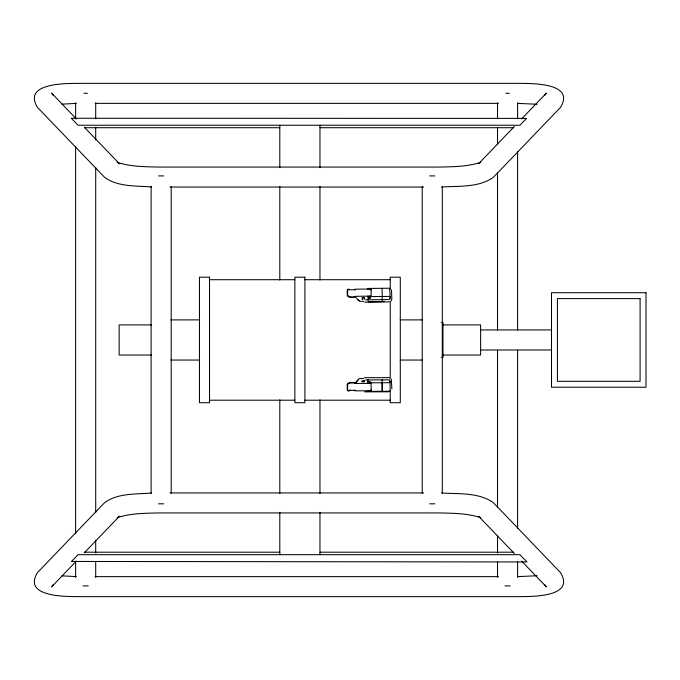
<?xml version="1.0" encoding="UTF-8"?>
<svg xmlns="http://www.w3.org/2000/svg" width="680" height="680" viewBox="0 0 680 680"><rect width="100%" height="100%" fill="white"/><g stroke="black" fill="none" stroke-linecap="round" stroke-linejoin="round"><path stroke-width="1.02" d="M367.914 379.414L367.88 383.392L367.872 382.823L389.351 382.704L390.023 382.296L390.056 381.063A1.343 0.935 -1.1 0 1 389.546 379.763M369.461 383.375L371.042 383.367L355.24 383.452A6.715 4.658 -1.1 0 0 348.916 383.486A1.581 0.994 -39.6 0 0 347.565 385.177L347.659 390.303A1.581 0.994 -39.6 0 0 349.052 390.889A6.715 4.658 -1.1 0 1 355.376 390.855L371.178 390.779L371.186 390.226M382.16 379.788L382.236 391.289M390.252 289.255L390.252 277.194L400.291 277.194L400.291 402.721L390.252 402.721L390.056 381.063M363.222 381.327L363.205 380.46M390.209 390.702L389.411 391.255L368.024 391.365L368.016 390.796M368.883 297.594L368.892 298.027M52.785 585.582L53.151 584.894L51.569 586.908L76.347 561.093M545.182 94.418L544.816 95.106L546.397 93.092L521.619 118.906M355.257 383.469L358.139 380.018M391.076 300.934L391.85 299.089L391.484 289.884M368.934 297.525L370.013 297.304L370.251 298.137M84.362 552.738L118.609 517.055M479.358 162.945L514.335 126.506M368.909 381.335C367.854 382.457 370.914 382.585 370.09 381.378M478.261 163.786L480.837 162.299C467.568 166.694 453.322 166.736 439.484 167.059L158.482 167.059C144.644 166.736 130.398 166.694 117.13 162.299L119.706 163.786M119.706 516.213L117.13 517.701C130.398 513.307 144.644 513.264 158.482 512.941L439.484 512.941C453.322 513.264 467.568 513.307 480.837 517.701L478.261 516.213M370.183 298.197L368.993 298.154M389.334 301.852L364.735 302.2M364.488 377.689L389.47 377.655M61.889 104.159L76.33 103.394M537.064 575.739L517.667 576.631M151.606 493.025C135.949 494.351 118.014 492.923 104.678 502.588L37.477 572.602C22.618 596.836 64.745 596.513 77.987 596.64L519.979 596.64C533.222 596.513 575.348 596.836 560.49 572.602L493.289 502.588C478.49 492.218 458.754 494.173 441.558 492.958M369.461 288.991L371.042 288.975L371.178 296.089L355.376 296.327A6.715 4.837 -1.1 0 1 349.052 296.412A1.581 0.944 38.1 0 1 347.659 294.763L347.565 289.833A1.581 0.944 38.1 0 1 348.916 289.28A6.715 4.837 -1.1 0 0 355.249 289.195L371.042 288.966L371.05 289.536M367.88 289.595L367.872 288.456L389.649 288.226L390.218 298.078A1.343 0.969 -1.1 0 0 389.852 299.582M365.508 299.889L388.493 299.565M363.825 301.342L359.754 301.265A3.298 2.372 -1.1 0 1 358.878 300.917L355.385 296.897A6.715 4.837 -1.1 0 1 349.061 296.981L348.704 296.863A1.581 0.977 34.6 0 1 347.267 295.264L347.174 290.326A1.581 0.977 34.6 0 1 347.863 289.629M368.075 301.81L384.319 301.58M441.558 187.043C458.754 185.827 478.49 187.782 493.289 177.412L560.49 107.397C575.348 83.164 533.222 83.487 519.979 83.359L77.987 83.359C64.745 83.487 22.618 83.164 37.477 107.397L104.678 177.412C118.014 187.077 135.949 185.648 151.606 186.975M363.681 378.462L359.609 378.615A3.298 2.286 -1.1 0 0 358.734 378.964L355.249 382.899A6.715 4.658 -1.1 0 0 348.925 382.933L348.568 383.061A1.581 1.028 -36 0 0 347.174 384.71L347.267 389.835A1.581 1.028 -36 0 0 347.837 390.541M365.313 379.975L388.51 379.865M388.569 391.808L364.726 391.858M83.921 93.287L87.388 93.287M505.835 93.287L509.303 93.287M95.157 103.368L498.559 103.368M517.667 103.368L537.064 104.261M84.456 127.712L279.803 127.712M319.966 127.712L513.604 127.712M158.559 175.916L163.752 175.916M429.666 175.916L434.86 175.916M170.008 187.059L423.708 187.059M209.517 279.709L294.865 279.709M304.903 279.709L390.252 279.709M170.935 319.889L199.623 319.889M400.137 319.889L422.484 319.889M441.294 322.397L442.969 322.397L442.969 357.544L441.294 357.544M151.572 324.912L119.144 324.912L119.144 355.028L151.572 355.028M442.969 324.912L480.615 324.912L480.615 355.028L442.969 355.028M480.615 329.936L551.497 329.936M480.615 350.004L551.497 350.004M170.935 360.051L199.623 360.051M400.137 360.051L422.484 360.051M209.517 400.205L294.865 400.205M304.903 400.205L390.252 400.205M170.008 492.94L423.708 492.94M158.559 503.82L163.752 503.82M429.666 503.82L434.86 503.82M84.108 552.202L279.803 552.202M319.966 552.202L513.536 552.202M95.157 576.631L498.559 576.631M83.062 585.905L88.255 585.905M504.968 585.905L510.17 585.905M76.33 576.606L61.889 575.841M348.568 289.731L348.925 289.85A6.715 4.837 -1.1 0 0 349.418 290.02M479.358 517.055L514.335 553.494M521.619 561.093L546.397 586.908L544.816 584.894L545.182 585.582M76.347 118.906L51.569 93.092L53.151 95.106L52.785 94.418M84.362 127.262L118.609 162.945M358.258 299.88L358.87 300.365A3.298 2.372 -1.1 0 0 359.286 300.569M391.34 379.091L391.85 388.926M382.075 288.26L382.271 300.585M382.135 382.747L382.296 391.289M371.05 382.832L371.178 390.779M367.872 288.456L367.88 289.008M367.88 381.726L367.888 382.296M390.218 298.078L390.175 296.795L389.512 296.387L368.024 296.684L368.016 296.14L368.058 300.237M517.608 102.841L517.608 118.77M517.608 151.682L517.608 330.046M517.608 350.217L517.608 528.581M517.608 561.493L517.608 577.413M497.531 102.841L497.531 118.77M497.531 127.262L497.531 144.254M497.531 172.916L497.531 330.046M497.531 350.217L497.531 507.339M497.531 536.01L497.531 552.993M497.531 561.493L497.531 577.413M442.306 186.524L442.306 493.204M422.221 186.524L422.221 493.204M390.252 301.308L390.252 378.607M319.966 125.239L319.966 167.654M319.966 186.413L319.966 280.05M319.966 399.865L319.966 493.527M319.966 512.261L319.966 554.676M279.803 125.239L279.803 167.654M279.803 186.413L279.803 280.05M279.803 399.865L279.803 493.527M279.803 512.261L279.803 554.676M171.198 186.524L171.198 493.204M151.113 186.524L151.113 493.204M95.701 102.841L95.701 118.77M95.701 127.262L95.701 140.004M95.701 167.603L95.701 512.652M95.701 540.251L95.701 552.993M95.701 561.493L95.701 577.413M75.616 102.841L75.616 118.77M75.616 146.37L75.616 533.885M75.616 561.493L75.616 577.413M355.249 289.765A6.715 4.837 -1.1 0 1 354.501 290.02M369.673 289A1.581 1.139 -1.1 0 1 371.059 290.113M362.712 299.531A1.19 0.858 -1.1 0 1 362.321 298.299A1.19 0.858 -1.1 0 1 364.055 298.112A1.19 0.858 -1.1 0 1 364.14 299.37M363.876 297.483A1.19 0.858 -1.1 0 1 364.463 298.325M362.185 297.916A1.19 0.858 -1.1 0 1 362.686 297.5M369.597 296.123A1.581 1.139 -1.1 0 1 370.566 296.344M349.18 390.295A6.715 4.658 -1.1 0 1 350.327 389.971M354.254 389.98A6.715 4.658 -1.1 0 1 355.266 390.26M364.106 380.434A1.19 0.825 -1.1 0 1 364.029 381.488A1.19 0.825 -1.1 0 1 362.517 381.633A1.19 0.825 -1.1 0 1 362.066 380.63M364.267 381.183A1.19 0.825 -1.1 0 1 364.259 381.82M362.075 381.828A1.19 0.825 -1.1 0 1 361.981 381.514M371.178 389.819A1.581 1.097 -1.1 0 1 369.597 390.779M370.421 383.146A1.581 1.097 -1.1 0 1 369.665 383.367M71.485 561.45L78.081 554.676L519.885 554.676L526.983 561.961L71.485 561.45M526.549 118.388L519.953 125.239L78.081 125.239L71.306 118.26L526.549 118.388M209.517 277.194L199.469 277.194L199.469 402.721L209.517 402.721L209.517 277.194M304.903 277.194L294.865 277.194L294.865 402.721L304.903 402.721L304.903 277.194M646 292.723L551.497 292.723L551.497 387.226L646 387.226L646 292.723M640.092 298.622L557.404 298.622L557.404 381.319L640.092 381.319L640.092 298.622"/></g></svg>
